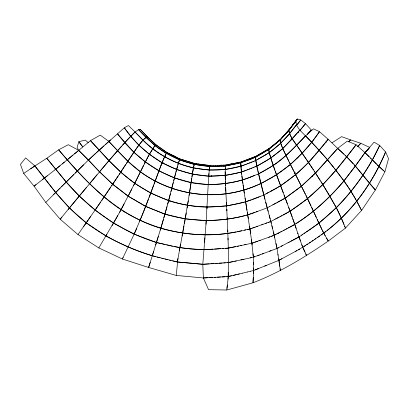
<?xml version="1.0" encoding="UTF-8"?>
<svg xmlns="http://www.w3.org/2000/svg" width="409" height="409" viewBox="0 0 409 409"><rect width="100%" height="100%" fill="white"/><g stroke="black" fill="none" stroke-linecap="round" stroke-linejoin="round"><path stroke-width="0.61" d="M228.391 272.195L228.314 276.545L226.985 288.33M253.493 273.549L253.595 267.992M254.444 175.497C239.925 181.974 224.03 184.49 208.212 184.566L205.983 224.239M253.299 277.394L253.023 282.752L236.617 287.322L226.796 289.996L208.559 289.674L203.38 277.956L202.792 264.265L177.342 261.99L169.515 260.078M225.318 166.898L225.845 165.062L226.775 164.873M225.185 172.153L225.364 165.952L224.372 165.993M246.422 164.167C211.044 177.797 169.265 166.749 142.905 140.123L138.794 145.154L130.691 136.182L124.285 127.812L117.526 133.804C138.922 162.485 171.708 183.595 208.212 184.51L209.377 168.549M206.959 208.83L207.061 207.123L226.586 205.972L244.454 202.143M225.257 168.017L225.165 169.49L209.178 170.062L193.38 167.987L189.101 195.43M255.047 212.348C239.5 218.237 222.777 220.119 206.248 220.656L204.526 242.363M172.578 155.338L166.836 152.485L164.53 156.785L162.066 162.68C176.458 170.476 192.327 175.2 208.702 176.131L208.907 173.528M203.345 277.113L203.38 277.962L176.238 275.426L177.951 258.437M204.929 237.762L202.792 264.286L177.342 261.97L172.649 260.84M172.583 155.343C174.076 155.318 180.86 160.696 179.96 158.968L166.831 152.491L155.88 144.801L147.301 136.821L140.323 129.402L138.579 129.643L135.072 132.005L142.93 140.098L137.593 146.897M228.033 279.076L228.539 262.573L228.304 248.11L238.646 246.019M227.368 284.966L226.796 290.007M209.495 167.664L209.556 167.194M209.526 167.419L210.124 165.568L212.036 165.522M209.495 167.649L209.173 170.078M190.425 186.596L191.678 178.426M190.338 187.25L187.138 207.936M188.258 200.819L182.097 235.983M191.928 176.821L192.348 174.096L176.591 169.566L178.922 161.483M160.272 230.109L160.824 228.319C118.032 215.553 86.478 183.084 58.661 149.801L68.257 144.709L78.738 150.354L99.556 171.739L112.664 184.295L128.221 196.172L145.742 206.463L164.96 214.137L185.282 218.963L186.274 213.038M179.331 250.441L180.497 244.153M177.342 261.985L183.958 226.126M184.449 223.442L185.119 219.853M193.513 167.363L193.38 167.987L193.794 166.044M193.846 165.819L194.623 163.482L196.688 163.769M193.564 167.143L194.628 163.472L187.358 161.258M173.232 182.598L167.705 204.055M173.753 180.599L174.433 177.915L158.912 170.942L154.106 184.178M172.971 189.275L173.13 188.641M105.195 144.735L117.46 133.866L133.784 152.225L138.794 145.164L149.351 154.219L145.236 161.979L158.902 170.952L162.036 162.741L176.622 169.495L174.418 177.93L191.039 182.562L208.207 184.571M170.384 193.835L168.61 200.701L150.803 193.186L134.679 183.365L121.044 209.715C96.749 193.672 77.592 171.591 58.615 149.832L46.8 158.263L66.202 182.041L88.533 159.96L103.963 145.824M170.962 191.55L175.635 173.273M175.89 172.23L177.526 166.172M166.995 206.606L160.819 228.319L152.266 255.819C128.595 248.508 106.141 237.614 86.233 222.808L77.976 234.572L60.184 219.193L61.897 217.102M169.72 201.32L169.899 200.666M177.849 165.026L179.924 159.024M163.395 219.5L160.809 228.355C185.246 235.047 211.238 237.031 236.141 231.852M163.902 217.736L164.945 214.173C190.972 221.816 218.943 222.552 245.19 215.553M158.349 236.33L156.458 242.491L134.162 234.168L113.523 223.186L112.097 225.615M150.21 262.379L148.61 267.466L122.373 258.999L98.83 247.926M153.569 251.663L148.615 267.45L176.233 275.441M155.671 245.001L156.458 242.491C121.207 231.683 90.138 209.878 66.212 182.031L45.782 202.414L60.164 219.214L69.377 207.987L86.227 222.813M178.994 161.258L179.623 159.561M153.523 185.706L149.234 197.332M148.574 199.004L139.776 221.197M161.044 165.323L143.631 211.683M161.08 165.297L162.087 162.659C147.128 153.994 134.157 142 124.362 127.756L128.395 125.527L135.088 131.995L124.847 142.516M165.042 157.526L165.354 156.734L165.016 157.557M143.278 212.552L134.162 234.173L122.363 259.02L123.083 257.532M162.531 163.595L163.038 162.373L162.675 163.211M280.789 139.382L269.173 148.569L255.916 156.366L241.274 161.928L240.804 162.843L241.085 168.508M255.916 156.366C251.816 160.062 244.827 160.625 239.807 163.038M134.172 234.147L136.764 228.14M321.029 235.098C350.119 214.408 371.965 184.75 385.595 151.928L379.664 145.446L374.087 142.174L364.976 152.644L355.36 165.977L361.617 173.503M207.348 165.205L210.124 165.558L209.648 166.473L194.152 164.387L179.449 159.863L164.766 152.399L154.97 145.548L146.008 137.383L142.976 140.042C156.744 153.856 174.382 163.595 193.391 167.966L192.337 174.116L208.697 176.177L225.206 175.456L225.272 177.547M228.646 164.505C225.707 164.035 225.487 167.25 222.389 166.069M326.99 230.528C353.33 210.338 372.814 182.353 385.585 151.923L388.55 158.677L384.895 171.816L377.287 164.883M165.763 154.234L166.402 153.068M165.441 154.899L162.03 162.751L149.321 154.239L154.95 145.578C171.289 158.237 191.402 165.998 212.22 166.402M143.666 165.118L140.394 171.754C174.27 196.985 221.458 201.918 259.771 184.04M144.331 163.845L145.261 161.969L133.799 152.22L127.838 161.161C161.325 194.122 214.679 204.423 257.634 184.868M133.487 185.752L148.293 156.218M131.841 188.999L128.17 196.228L112.715 184.229L99.484 171.795M384.879 171.811L375.35 190.016L361.556 210.466L356.536 200.717M124.157 203.815L119.653 212.225M148.242 156.258L153.917 146.984M283.146 136.586L279.935 140.185L268.672 149.443L269.188 148.595L269.756 149.127M179.653 159.505L179.96 158.958L182.736 159.827M117.746 215.62L98.82 247.946L77.996 234.551M179.858 159.152L180.885 159.249M160.113 257.767C141.115 253.151 123.135 245.272 105.941 236.07L106.892 234.449M144.985 162.117L145.287 161.632M144.95 162.153L145.261 161.652M153.109 149.576L153.579 148.84L153.222 149.372M290.267 128.344L289.465 129.448M207.061 207.123C175.124 206.596 144.28 193.401 120.727 172.051L125.548 164.643M126.499 163.237L127.864 161.156L117.511 150.665L108.983 160.594L120.66 172.128L134.663 183.38L140.415 171.744L127.777 161.238L108.814 141.483L96.452 152.603M118.206 175.906L95.087 210.19M119.167 174.403L120.681 172.117M149.668 154.791L149.914 154.423M149.628 154.832L149.883 154.444M110.507 187.511L101.821 200.41M111.637 185.86L137.225 147.363M100.675 202.056L83.651 226.484M147.066 137.153L147.301 136.821L155.885 144.791L166.841 152.47L166.657 153.068L166.831 152.491L166.611 152.787M105.957 236.044L86.248 222.787L90.655 216.504M147.01 137.24L147.337 136.78L140.297 129.433L139.888 129.863M240.804 162.823L241.279 161.949L255.906 156.35L255.446 157.235L240.804 162.833L228.191 165.405M297.133 119.295L297.353 118.993L295.952 120.88M154.07 146.78L155.175 145.384M295.487 121.504L294.552 122.761M297.21 119.193L289.848 129.009L290.318 128.385M300.099 130.215L305.416 123.615L300.876 119.965L296.699 125.134L300.733 119.868L297.44 119.05L291.264 127.138M293.616 124.014L295.917 120.66L296.346 124.98L289.511 133.738L280.62 143.349L282.389 147.659M294.158 123.048L288.79 130.149L283.253 136.417M291.474 126.596C289.066 130.563 284.577 134.428 280.727 139.316M296.014 120.916L296.965 119.673M295.058 122.158L295.533 121.539M293.626 124.019L294.102 123.4M290.748 127.731L291.709 126.493M289.792 129.086L289.48 129.454M297.956 132.848L298.493 132.189M68.237 209.377L79.285 196.049L95.118 210.149L113.518 223.196L121.054 209.71C157.593 233.288 203.697 240.829 245.814 229.853M86.268 187.644L69.372 207.992L55.609 192.516L60.225 187.946M89.448 183.825L97.01 174.781M300.063 130.195L305.595 123.738L311.208 129.924L307.333 134.433M297.839 132.767L298.396 132.122M289.153 129.832C280.099 141.356 268.437 150.527 255.436 157.204L255.783 160.553L252.956 161.642M289.229 129.617L281.218 138.631M288.279 130.803L289.025 129.975M287.721 131.432L285.497 133.932M124.929 142.45L122.598 145.047M284.94 134.556L282.706 137.046M280.226 139.832L279.925 140.139L280.569 142.986M281.591 138.288L279.909 140.154L280.226 141.396M121.667 146.079L117.516 150.655L108.891 141.417L100.251 135.118L90.501 140.619L109.009 160.594L99.464 171.811L88.533 159.95L78.676 150.4L55.655 169.311L34.07 186.151L45.762 202.429M288.289 134.898L288.892 134.239L288.319 134.919M307.936 133.83L311.387 130.052L311.903 130.527M128.457 138.585L108.906 160.676L79.274 196.059L66.253 181.995L46.759 158.288L34.918 165.931C50.614 186.115 65.813 207.036 86.248 222.787M128.866 138.191L133.109 133.861M357.783 146.432L360.794 143.273L369.843 147.485M369.071 148.298L364.404 153.16L369.102 148.314M292.246 138.712L290.963 140.047L292.277 138.738M357.809 146.448L360.845 143.303L350.671 139.914L348.56 141.882L350.61 139.873L341.627 136.672L331.98 142.802M139.541 145.44L139.213 145.773L139.52 145.446M53.748 194.387L55.604 192.521L44.458 177.951L34.893 165.947L25.629 157.905L20.45 164.387L23.702 173.426L34.049 186.167L35.992 184.633M73.845 174.454L61.56 186.632M75.241 173.073L83.605 164.817M133.385 133.605L135.047 132.03L142.971 140.057L144.27 138.927M295.671 174.72C307.64 163.994 318.381 152.005 328.12 139.229L319.501 131.718C311.142 143.748 301.464 154.806 290.37 164.392L293.718 170.865M88.446 160.016L95.783 153.227M297.241 158.002L297.987 157.332M144.658 138.585L147.317 136.8L146.033 137.358L138.579 129.643L146.044 137.347L155.098 145.461M297.103 157.864L297.87 157.214M280.594 139.224L269.214 148.625L255.896 156.33L256.279 156.821M325.871 231.453L317.108 237.757M67.367 159.699L72.991 155.057M74.438 153.896L90.42 140.676L108.906 160.676L120.747 172.041M59.99 165.747L54.898 169.888M62.178 163.943L64.371 162.148M42.49 179.5L47.229 175.804M295.646 174.699L280.594 185.793L283.238 192.757M285.257 198.114L301.448 186.202L309.383 178.794L315.518 172.956L338.258 147.92L347.328 141.105L356.081 144.74C335.232 172.613 311.949 200.287 280.472 216.402M280.732 200.568L285.242 198.104L301.459 186.223L294.045 171.509M294.214 173.171L295.186 172.475L294.199 173.145M295.998 223.708C314.138 212.072 330.119 197.435 343.913 180.916L342.461 178.943M288.386 227.915C309.935 216.351 328.13 199.444 343.949 180.952C350.431 189.904 356.101 199.413 360.973 209.326M303.994 233.534C332.604 215.298 355.733 189.316 372.41 159.904L370.58 158.099M306.479 231.821L318.918 223.191L311.689 207.368M290.753 241.305L299.015 236.944L302.747 234.383M301.51 235.241L305.232 232.67M319.72 235.983L314.495 239.526M309.27 243.048L313.187 240.405M311.883 241.29L315.799 238.641M306.653 244.802L310.574 242.164M30.69 168.759L34.903 165.936L23.717 173.421M298.263 249.868L307.957 243.922M304.04 246.55L305.349 245.676M265.058 155.154C274.403 149.566 282.455 142.02 289.485 133.728L289.475 133.518M265.042 155.154L254.838 160.911M269.664 149.05L269.219 148.636L268.693 149.474L255.441 157.22L255.589 158.498M256.627 160.057L269.265 152.669L269.035 151.294M264.879 199.081L256.806 166.151L270.794 158.073L275.502 171.969M257.476 174.295C276.402 165.589 291.76 151.207 305.462 135.788L316.949 147.813M259.689 178.799L258.483 173.891L273.212 165.517L274.894 170.21M258.698 184.439C270.15 179.28 280.666 172.347 290.395 164.413L282.742 148.62C273.647 156.177 263.938 163.201 252.936 167.664M270.093 191.627C284.613 184.403 297.077 173.83 308.565 162.521L320.155 180.231M271.147 191.054L280.605 185.814L275.313 171.381M275.727 172.547L285.242 198.104L272.849 204.837M269.045 192.189L263.805 195.057L260.385 196.346M267.997 192.777L271.141 191.039M295.288 251.494L299.751 249.05M265.901 193.917L267.992 192.762M296.776 250.681L278.938 260.328L264.695 266.075M277.353 202.399L280.732 200.563M276.228 203.007L269.475 206.647M279.756 266.162L278.933 260.323L281.908 258.733M267.22 207.838L269.47 206.637M282.88 215.119L290.119 211.238L307.558 198.646L290.421 164.449L276.504 174.817L260.83 183.605L266.377 204.679M298.759 236.172L299.02 236.949L288.002 242.747M279.265 217.031L274.444 219.582M281.678 215.753L275.651 218.948M292.788 218.728L294.828 224.526L285.809 229.265M274.444 219.577L270.835 221.479L261.688 224.797M283.233 230.615L287.098 228.585M289.378 242.021L281.126 246.325M281.944 231.274L278.089 233.288M280.661 231.954L284.521 229.935M276.801 233.953L279.373 232.614M262.215 253.958L277 248.462L282.501 245.62M271.443 236.295L275.513 234.613M274.751 237.762L274.224 235.277L278.084 233.278M275.973 243.539L277 248.468L278.376 247.757M108.339 141.177L110.691 139.996M266.274 265.446L255.221 269.848M258.376 268.595L253.646 270.472L250.472 271.244M254.863 166.923L255.84 166.545M257.481 174.311L250.42 177.036M251.085 162.368L253.902 161.289M251.003 168.416L253.897 167.301M249.214 163.089L252.021 162.015M249.076 169.157L251.959 168.058M247.353 163.81L250.15 162.741M247.154 169.899L250.027 168.805M250.41 177.051C237.092 182.618 222.562 184.444 208.207 184.525M245.492 164.52L248.283 163.457M248.105 169.541C235.661 174.679 222.067 176.115 208.702 176.146M246.182 170.277L241.412 172.087L241.668 174.132M244.567 164.878L240.87 166.274L225.165 169.49M260.39 196.361C231.576 208.917 198.508 210.093 168.615 200.691L164.939 214.183L145.768 206.412L128.186 196.213M259.25 196.79L252.44 199.341M267.225 207.854L256.264 211.893M269.603 251.228L271.08 250.676M251.305 199.771L245.645 201.862L246.975 210.103M257.782 255.589L260.738 254.51M260.738 254.505L263.693 253.422M257.476 211.458L246.474 215.257M250.247 257.885L253.355 257.205L259.26 255.052M268.217 222.43L269.521 221.954M251.469 239.684L253.355 257.205L254.833 256.668M265.605 223.375L266.908 222.905M268.657 237.302L272.834 235.783M262.992 224.316L256.474 226.658M270.047 236.791L258.912 240.773M252.563 228.048L257.777 226.197M247.194 229.551L249.96 228.979L255.17 227.128M254.746 242.251L257.522 241.274M260.303 240.287L251.964 243.232L244.562 244.786M252.143 244.986L249.96 228.963L251.264 228.508M251.964 243.232L253.355 242.742M247.302 272.016L250.472 271.249M242.552 273.161L247.302 272.021M237.803 274.301L242.552 273.166M233.058 275.431L236.223 274.679M239.388 273.928L228.314 276.55L222.082 276.919M231.479 275.799L226.755 276.637M251.801 257.552L234.735 261.264M240.937 259.925L244.04 259.255M236.284 260.932L228.539 262.583L223.708 262.915M233.186 261.591L226.929 262.69M244.429 230.129L248.58 229.27M239.291 162.358L241.279 161.949L241.566 162.434M237.169 246.315L246.044 244.485M237.317 162.767L240.277 162.153M238.836 163.252L232.005 164.643M237.522 231.566L241.663 230.717M240.124 245.707L241.607 245.4M235.364 163.165L237.307 162.767M238.294 162.567L233.432 163.559M222.194 248.534L228.309 248.125L235.691 246.622M231.509 163.943L234.377 163.365M229.607 164.321L231.494 163.943M230.558 164.132L232.45 163.753M231.075 164.827L225.364 165.962L227.261 165.584M227.721 164.694L230.538 164.132M225.252 248.324L228.304 248.11M218.881 263.248L225.318 262.813M223.723 248.442L214.556 249.04M215.661 263.462L222.097 263.033M220.666 248.646C202.644 250.451 184.234 249.316 166.667 244.843M210.834 263.774L217.271 263.36M214.05 263.57L202.792 264.28L209.224 263.877M213.033 249.137C200.011 250.078 186.755 248.938 173.963 246.474M225.201 276.74L214.285 277.368M217.404 277.19L220.523 277.016M209.612 277.624L215.845 277.282M212.726 277.45L203.38 277.956L208.053 277.706M223.682 165.144L225.845 165.062L226.054 165.568M221.586 165.221L223.82 165.134M220.415 166.141L224.209 166.008M219.546 165.292L220.814 165.241M220.558 165.256L221.811 165.205M221.98 166.09L216.484 166.279M217.562 165.359L219.822 165.277M219.853 166.166L214.526 166.34M215.635 165.42L217.854 165.343M213.754 165.476L215.896 165.405M212.573 166.402L215.88 166.294M211.918 165.527L213.958 165.466M210.62 166.458L214.014 166.351M206.248 220.661L185.292 218.917M210.252 166.131L210.124 165.558L205.466 164.96M203.554 164.704L206.458 165.093M201.622 164.449L204.577 164.847M199.658 164.183L202.659 164.587M197.665 163.907L200.707 164.326M195.645 163.626L198.718 164.05M172.501 246.157L156.453 242.511L165.21 244.51M164.812 258.928L171.08 260.467M161.678 258.161L167.951 259.7M163.247 258.544L156.974 256.99M155.41 256.591L152.271 255.799M185.522 160.696C187.915 161.146 193.759 163.672 194.623 163.482M183.677 160.123L186.412 160.972M182.751 159.837L184.577 160.405M181.821 159.551L183.656 160.118M124.065 211.591L124.944 212.118M325.968 141.765L326.592 142.168M378.908 166.54L383.775 170.829M88.329 142.777L85.307 140.098L78.83 141.698L82.807 146.949L78.804 141.713L77.122 147.506L78.707 150.512M315.978 153.293L316.571 153.825M344.01 154.239L337.65 148.375L346.812 156.867L353.274 163.723M345.155 155.302L355.349 165.967L343.964 180.952L342.962 179.612M371.029 158.549L365.002 152.659L369.184 156.739M371.97 159.459L378.514 166.131M376.49 164.06L372.425 159.909L379.664 145.446C369.061 168.595 354.02 189.474 336.372 207.767L334.792 204.924M309.817 140.246L299.833 130.185L282.767 148.636L282.343 147.634M310.216 140.655L325.441 157.388M354.337 164.863L368.719 182.378M317.42 148.314L327.481 159.75L335.932 170.267L356.132 144.771L364.961 152.634L355.401 166.003L343.913 180.916L349.322 188.83M312.144 175.666L312.604 176.177L312.19 175.717M362.093 174.081L374.987 189.602M375.35 190.016L369.526 183.401M325.901 157.956L333.821 167.629M334.306 168.273L341.96 178.273M256.1 156.596L256.361 156.908M256.008 156.483L256.269 156.795M329.501 196.054L329.828 196.489M342.921 179.592L335.917 170.267L322.895 184.582L321.07 181.683M307.001 160.21L302.113 153.222L311.806 142.322L319.429 131.667L313.463 128.84C299.47 140.435 288.682 155.553 273.243 165.543L272.798 164.157M307.399 160.788L308.591 162.526L328.192 139.28L337.635 148.36L315.574 173.007L301.433 186.187L305.303 194.009M349.767 189.49L355.815 199.48M313.396 169.72L302.19 153.298C297.711 145.676 290.38 139.121 288.79 130.149L289.449 133.513M314.27 171.034L327.353 191.964M327.803 192.705L334.393 204.214M325.089 235.742L318.918 223.191L321.883 229.531M326.535 238.166L328.263 241.065C304.587 257.348 279.94 272.43 253.023 282.752L253.641 270.467L253.468 262.195M241.489 162.296L241.274 161.928M291.418 137.271L289.465 133.707L296.367 125.011L299.777 130.139L292.246 138.876L282.685 148.559L285.661 154.801M291.54 137.588L302.128 153.232L290.446 164.469L289.357 162.266M361.249 209.883L361.536 210.451L345.457 228.12L345.211 227.506M288.805 161.161L285.61 154.771M306.065 195.568L316.239 217.256M340.201 215.676L336.362 207.757L322.875 184.571L307.548 198.636L310.942 205.788M340.523 216.335L343.964 224.444M304.388 250.957L302.732 247.419L297.721 233.074M304.623 251.458L304.858 251.964M305.804 253.974L306.51 255.482L301.811 244.812M322.471 230.794L328.263 241.065L345.447 228.11L341.464 218.309L336.346 207.736L318.923 223.196L317.921 220.972M317.241 219.49L317.573 220.226M344.705 226.274L344.951 226.888M226.013 165.471L225.845 165.057M282.517 147.981L280.462 142.404M282.588 148.273L282.716 148.585L270.814 158.089L269.265 152.669L270.329 156.417M284.107 195.057L287.399 203.876M289.516 209.612L285.242 198.104M288.621 207.158L292.195 217.067M289.833 210.43L296.142 228.411M299.01 236.939L300.416 240.881M294.823 224.521L297.972 233.851M272.343 162.762L270.441 156.749M272.471 163.232L272.624 163.692M265.748 202.281L268.135 211.274M269.27 215.543L271.259 223.207M270.165 218.943L266.596 205.466M270.615 220.635L272.542 228.401M273.391 231.847L276.658 246.826M274.229 235.282L271.898 225.814M259.674 178.815L260.84 183.626M280.298 141.805L280.39 142.204M210.241 166.095L210.124 165.573M256.801 166.136L257.568 169.587M257.782 170.558L258.503 173.917M280.594 142.997L280.676 143.395L269.27 152.669L268.677 149.454L268.964 150.89M276.832 247.649L277.005 248.468M255.645 159.137L256.811 166.161L256.382 163.738M256.244 163.058L255.778 160.538M277 248.462L279.485 264.219M278.698 258.851L278.938 260.328M277.972 254.408L278.094 255.15M225.344 179.623L225.206 175.481L241.402 172.077L243.825 190.129L250.594 233.447M247.368 212.547L248.314 218.508M249.556 226.366L249.96 228.968M244.285 193.079L243.125 185.149M245.088 198.222L245.645 201.862M242.844 183.263L241.918 176.146M280.124 268.749L280.39 270.686L279.577 264.868M253.013 253.723L253.355 257.205M241.157 169.239L241.412 172.087L240.855 165.052M211.279 176.345L211.228 175.451M225.661 187.588L226.586 205.972M226.392 202.225L227.261 219.316M227.179 217.634L227.793 231.765M225.84 191.427L225.298 178.094M225.563 185.63L225.4 181.172M225.896 192.68L225.952 193.938M227.716 229.986L228.064 239.93M240.819 163.283L240.835 163.948M228.007 238.11L228.309 248.125M253.519 264.679L253.355 257.2M240.845 164.387L240.85 164.837M225.185 171.806L225.211 175.492L225.19 172.557M155.701 145.154L155.885 144.791L155.21 145.369L155.875 144.806L155.701 145.154M293.146 124.638L292.205 125.89L293.146 124.638M125.169 142.409L124.75 142.787L125.195 142.383M227.128 210.032L226.218 210.083L227.128 210.037"/></g></svg>
